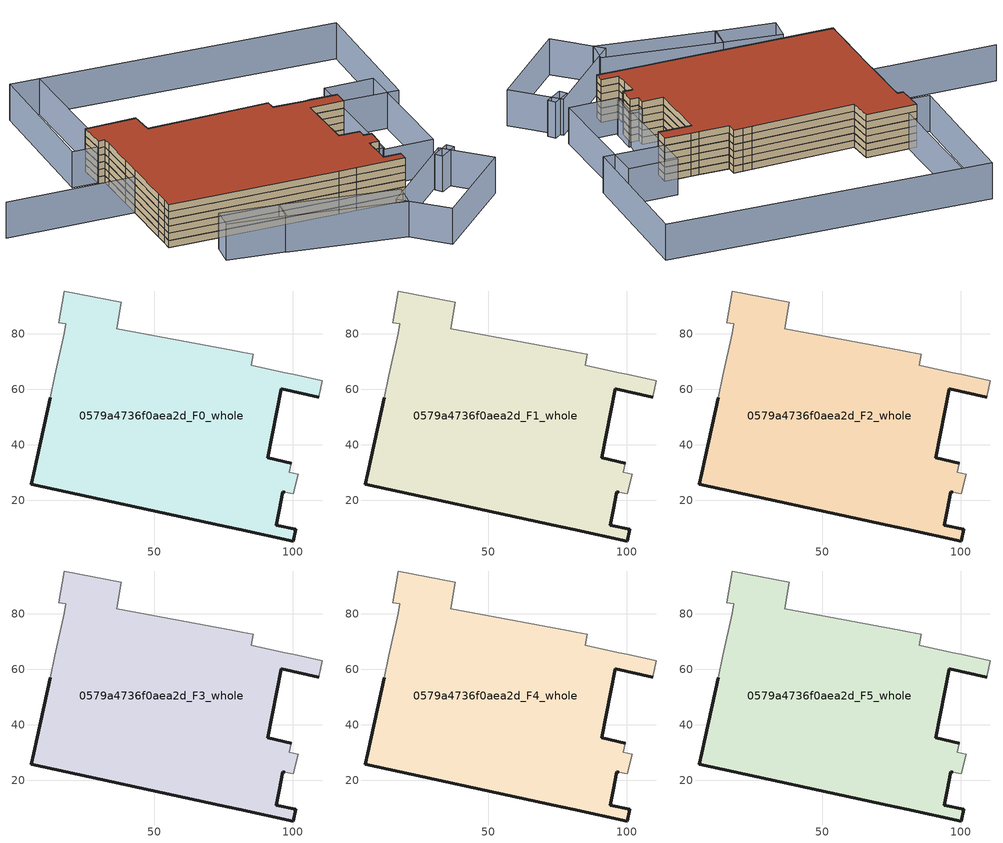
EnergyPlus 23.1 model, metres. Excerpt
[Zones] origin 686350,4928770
0579a4736f0aea2d_F0_whole
 floor ground (EU_floor_Construction): 100.94,9.55 93.94,11.07 95.07,16.3 96.32,23.09 97.01,22.95 100.17,22.26 101.87,29.29 98.62,30.05 99.36,33.33 90.97,35.24 95.83,60.06 109.3,57.15 110.51,63 100.09,65.35 96.97,65.89 84.92,68.65 85.65,72.62 81.82,73.34 78.08,74.04 36.61,81.7 38.16,91.34 17.68,95.34 15.69,83.92 18.16,83.49 17.56,80.11 14.23,64.78 12.6,56.82 7.92,35.5 6.64,29.68 5.8,25.84 73.61,11.05 80.53,9.6 100.04,5.32 z0
 wall outside (EU_wall_Construction): 109.3,57.15 95.83,60.06 90.97,35.24 99.36,33.33 / 97.01,22.95 96.32,23.09 95.07,16.3 93.94,11.07 100.94,9.55 100.04,5.32 80.53,9.6 73.61,11.05 5.8,25.84 6.64,29.68 7.92,35.5 12.6,56.82 z0:3
 wall adiabatic (EU_wall_Construction): 99.36,33.33 98.62,30.05 101.87,29.29 100.17,22.26 97.01,22.95 / 12.6,56.82 14.23,64.78 17.56,80.11 18.16,83.49 15.69,83.92 17.68,95.34 38.16,91.34 36.61,81.7 78.08,74.04 81.82,73.34 85.65,72.62 84.92,68.65 96.97,65.89 100.09,65.35 110.51,63 109.3,57.15 z0:3
0579a4736f0aea2d_F1_whole
 floor to 0579a4736f0aea2d_F0_whole (EU_floor_Construction): 100.94,9.55 93.94,11.07 95.07,16.3 96.32,23.09 97.01,22.95 100.17,22.26 101.87,29.29 98.62,30.05 99.36,33.33 90.97,35.24 95.83,60.06 109.3,57.15 110.51,63 100.09,65.35 96.97,65.89 84.92,68.65 85.65,72.62 81.82,73.34 78.08,74.04 36.61,81.7 38.16,91.34 17.68,95.34 15.69,83.92 18.16,83.49 17.56,80.11 14.23,64.78 12.6,56.82 7.92,35.5 6.64,29.68 5.8,25.84 73.61,11.05 80.53,9.6 100.03,5.32 z3
 wall outside (EU_wall_Construction): 109.3,57.15 95.83,60.06 90.97,35.24 99.36,33.33 / 97.01,22.95 96.32,23.09 95.07,16.3 93.94,11.07 100.94,9.55 100.04,5.32 80.53,9.6 73.61,11.05 5.8,25.84 6.64,29.68 7.92,35.5 12.6,56.82 z3:6
 wall adiabatic (EU_wall_Construction): 99.36,33.33 98.62,30.05 101.87,29.29 100.17,22.26 97.01,22.95 / 12.6,56.82 14.23,64.78 17.56,80.11 18.16,83.49 15.69,83.92 17.68,95.34 38.16,91.34 36.61,81.7 78.08,74.04 81.82,73.34 85.65,72.62 84.92,68.65 96.97,65.89 100.09,65.35 110.51,63 109.3,57.15 z3:6
0579a4736f0aea2d_F2_whole
 floor to 0579a4736f0aea2d_F1_whole (EU_floor_Construction): 100.94,9.55 93.94,11.07 95.07,16.3 96.32,23.09 97.01,22.95 100.17,22.26 101.87,29.29 98.62,30.05 99.36,33.33 90.97,35.24 95.83,60.06 109.3,57.15 110.51,63 100.09,65.35 96.97,65.89 84.92,68.65 85.65,72.62 81.82,73.34 78.08,74.04 36.61,81.7 38.16,91.34 17.68,95.34 15.69,83.92 18.16,83.49 17.56,80.11 14.23,64.78 12.6,56.82 7.92,35.5 6.64,29.68 5.8,25.84 73.61,11.05 80.53,9.6 100.03,5.32 z6
 wall outside (EU_wall_Construction): 109.3,57.15 95.83,60.06 90.97,35.24 99.36,33.33 / 97.01,22.95 96.32,23.09 95.07,16.3 93.94,11.07 100.94,9.55 100.04,5.32 80.53,9.6 73.61,11.05 5.8,25.84 6.64,29.68 7.92,35.5 12.6,56.82 z6:9
 wall adiabatic (EU_wall_Construction): 99.36,33.33 98.62,30.05 101.87,29.29 100.17,22.26 97.01,22.95 / 12.6,56.82 14.23,64.78 17.56,80.11 18.16,83.49 15.69,83.92 17.68,95.34 38.16,91.34 36.61,81.7 78.08,74.04 81.82,73.34 85.65,72.62 84.92,68.65 96.97,65.89 100.09,65.35 110.51,63 109.3,57.15 z6:9
0579a4736f0aea2d_F3_whole
 floor to 0579a4736f0aea2d_F2_whole (EU_floor_Construction): 100.94,9.55 93.94,11.07 95.07,16.3 96.32,23.09 97.01,22.95 100.17,22.26 101.87,29.29 98.62,30.05 99.36,33.33 90.97,35.24 95.83,60.06 109.3,57.15 110.51,63 100.09,65.35 96.97,65.89 84.92,68.65 85.65,72.62 81.82,73.34 78.08,74.04 36.61,81.7 38.16,91.34 17.68,95.34 15.69,83.92 18.16,83.49 17.56,80.11 14.23,64.78 12.6,56.82 7.92,35.5 6.64,29.68 5.8,25.84 73.61,11.05 80.53,9.6 100.03,5.32 z9
 wall outside (EU_wall_Construction): 109.3,57.15 95.83,60.06 90.97,35.24 99.36,33.33 / 97.01,22.95 96.32,23.09 95.07,16.3 93.94,11.07 100.94,9.55 100.04,5.32 80.53,9.6 73.61,11.05 5.8,25.84 6.64,29.68 7.92,35.5 12.6,56.82 z9:12
 wall adiabatic (EU_wall_Construction): 99.36,33.33 98.62,30.05 101.87,29.29 100.17,22.26 97.01,22.95 / 12.6,56.82 14.23,64.78 17.56,80.11 18.16,83.49 15.69,83.92 17.68,95.34 38.16,91.34 36.61,81.7 78.08,74.04 81.82,73.34 85.65,72.62 84.92,68.65 96.97,65.89 100.09,65.35 110.51,63 109.3,57.15 z9:12
0579a4736f0aea2d_F4_whole
 floor to 0579a4736f0aea2d_F3_whole (EU_floor_Construction): 100.94,9.55 93.94,11.07 95.07,16.3 96.32,23.09 97.01,22.95 100.17,22.26 101.87,29.29 98.62,30.05 99.36,33.33 90.97,35.24 95.83,60.06 109.3,57.15 110.51,63 100.09,65.35 96.97,65.89 84.92,68.65 85.65,72.62 81.82,73.34 78.08,74.04 36.61,81.7 38.16,91.34 17.68,95.34 15.69,83.92 18.16,83.49 17.56,80.11 14.23,64.78 12.6,56.82 7.92,35.5 6.64,29.68 5.8,25.84 73.61,11.05 80.53,9.6 100.03,5.32 z12
 wall outside (EU_wall_Construction): 109.3,57.15 95.83,60.06 90.97,35.24 99.36,33.33 / 97.01,22.95 96.32,23.09 95.07,16.3 93.94,11.07 100.94,9.55 100.04,5.32 80.53,9.6 73.61,11.05 5.8,25.84 6.64,29.68 7.92,35.5 12.6,56.82 z12:15
 wall adiabatic (EU_wall_Construction): 99.36,33.33 98.62,30.05 101.87,29.29 100.17,22.26 97.01,22.95 / 12.6,56.82 14.23,64.78 17.56,80.11 18.16,83.49 15.69,83.92 17.68,95.34 38.16,91.34 36.61,81.7 78.08,74.04 81.82,73.34 85.65,72.62 84.92,68.65 96.97,65.89 100.09,65.35 110.51,63 109.3,57.15 z12:15
0579a4736f0aea2d_F5_whole
 floor to 0579a4736f0aea2d_F4_whole (EU_floor_Construction): 100.94,9.55 93.94,11.07 95.07,16.3 96.32,23.09 97.01,22.95 100.17,22.26 101.87,29.29 98.62,30.05 99.36,33.33 90.97,35.24 95.83,60.06 109.3,57.15 110.51,63 100.09,65.35 96.97,65.89 84.92,68.65 85.65,72.62 81.82,73.34 78.08,74.04 36.61,81.7 38.16,91.34 17.68,95.34 15.69,83.92 18.16,83.49 17.56,80.11 14.23,64.78 12.6,56.82 7.92,35.5 6.64,29.68 5.8,25.84 73.61,11.05 80.53,9.6 100.03,5.32 z15
 wall outside (EU_wall_Construction): 109.3,57.15 95.83,60.06 90.97,35.24 99.36,33.33 / 97.01,22.95 96.32,23.09 95.07,16.3 93.94,11.07 100.94,9.55 100.04,5.32 80.53,9.6 73.61,11.05 5.8,25.84 6.64,29.68 7.92,35.5 12.6,56.82 z15:18
 wall adiabatic (EU_wall_Construction): 99.36,33.33 98.62,30.05 101.87,29.29 100.17,22.26 97.01,22.95 / 12.6,56.82 14.23,64.78 17.56,80.11 18.16,83.49 15.69,83.92 17.68,95.34 38.16,91.34 36.61,81.7 78.08,74.04 81.82,73.34 85.65,72.62 84.92,68.65 96.97,65.89 100.09,65.35 110.51,63 109.3,57.15 z15:18
 roof outside (EU_roof_Construction): 100.09,65.35 110.51,63 109.3,57.15 95.83,60.06 90.97,35.24 99.36,33.33 98.62,30.05 101.87,29.29 100.17,22.26 97.01,22.95 96.32,23.09 95.07,16.3 93.94,11.07 100.94,9.55 100.04,5.32 80.53,9.6 73.61,11.05 5.8,25.84 6.64,29.68 7.92,35.5 12.6,56.82 14.23,64.78 17.56,80.11 18.16,83.49 15.69,83.92 17.68,95.34 38.16,91.34 36.61,81.7 78.08,74.04 81.82,73.34 85.65,72.62 84.92,68.65 96.97,65.89 z18
shading: 31.64,143.25 12.6,56.82 / 12.6,56.82 -38.58,68.09 / 80.74,-15.38 118.44,9.82 / 118.44,9.82 130.98,-8.94 / 130.98,-8.94 93.28,-34.14 / 93.28,-34.14 80.74,-15.38 / 42.46,6.62 86.99,-10.01 / 86.99,-10.01 83.46,-19.45 / 83.46,-19.45 38.93,-2.82 / 38.93,-2.82 42.46,6.62 / 20.35,14.12 42.58,6.39 / 42.58,6.39 39.43,-2.67 / 39.43,-2.67 17.2,5.06 / 17.2,5.06 20.35,14.12 / 114.32,6.39 122.16,9.99 / 122.16,9.99 123.6,6.85 / 123.6,6.85 115.76,3.25 / 115.76,3.25 114.32,6.39 / 104.53,32.19 102.23,21.81 / 102.23,21.81 97.05,22.95 / 97.05,22.95 99.35,33.34 / 99.35,33.34 104.53,32.19 / 132.65,70.55 121.02,16.45 / 121.02,16.45 101.41,20.66 / 101.41,20.66 113.04,74.77 / 113.04,74.77 132.65,70.55 / 20.1,146.41 148.53,115.87 / 148.53,115.87 134.5,56.87 / 134.5,56.87 6.07,87.4 / 6.07,87.4 20.1,146.41 z0:15
[Building]
EU S2 Campaign: North Axis=0; Terrain=City; Solar Distribution=FullExterior
[Site:Location]
Bologna: Latitude=44.5; Longitude=11.25; Time Zone=1; Elevation=37
[SizingPeriod:WeatherFileDays]
AnnualSizingPeriod: Begin Month=1; Begin Day of Month=1; End Month=12; End Day of Month=31; Day of Week for Start Day=Monday; Use Weather File Daylight Saving Period=No; Use Weather File Rain and Snow Indicators=No
[MATERIAL]
EU_InternalMass_Material: Roughness=MediumRough; Thickness=0.1; Conductivity=1; Density=1800; Specific Heat=900; Thermal Absorptance=0.9; Solar Absorptance=0.7; Visible Absorptance=0.7
[MATERIAL:NOMASS] Roughness=MediumRough; Thermal Absorptance=0.9; Solar Absorptance=0.7; Visible Absorptance=0.7
Name | Thermal Resistance
EU_wall_NoMass | 0.905828
EU_roof_NoMass | 0.37593
EU_floor_NoMass | 0.67114
[CONSTRUCTION]
EU_wall_Construction: EU_wall_NoMass
EU_roof_Construction: EU_roof_NoMass
EU_floor_Construction: EU_floor_NoMass
EU_InternalMass_Construction: EU_InternalMass_Material
[ZONE] Type=1; Multiplier=1; Ceiling Height=autocalculate; Volume=16591.2; Floor Area=autocalculate; Part of Total Floor Area=Yes
0579a4736f0aea2d_F0_whole; 0579a4736f0aea2d_F1_whole; 0579a4736f0aea2d_F2_whole; 0579a4736f0aea2d_F3_whole; 0579a4736f0aea2d_F4_whole; 0579a4736f0aea2d_F5_whole
[INTERNALMASS] Construction=EU_InternalMass_Construction; Surface Area=3326.03
Name | Zone or ZoneList
0579a4736f0aea2d_F0_whole_EU_InternalMass | 0579a4736f0aea2d_F0_whole
0579a4736f0aea2d_F1_whole_EU_InternalMass | 0579a4736f0aea2d_F1_whole
0579a4736f0aea2d_F2_whole_EU_InternalMass | 0579a4736f0aea2d_F2_whole
0579a4736f0aea2d_F3_whole_EU_InternalMass | 0579a4736f0aea2d_F3_whole
0579a4736f0aea2d_F4_whole_EU_InternalMass | 0579a4736f0aea2d_F4_whole
0579a4736f0aea2d_F5_whole_EU_InternalMass | 0579a4736f0aea2d_F5_whole
[OTHEREQUIPMENT] Fuel Type=Electricity; Design Level Calculation Method=Watts/Area; Power per Zone Floor Area=1; Fraction Latent=0; Fraction Radiant=0; Fraction Lost=0; Carbon Dioxide Generation Rate=0; EndUse Subcategory=EU_Step8_InternalGains
Name | Zone or ZoneList or Space or SpaceList | Schedule
EU_Step8_InternalGain_0579a4736f0aea2d_F0_whole_f000 | 0579a4736f0aea2d_F0_whole | EU_Step8_GainSchedule_0579a4736f0aea2d_F0_whole_f000
EU_Step8_InternalGain_0579a4736f0aea2d_F1_whole_f000 | 0579a4736f0aea2d_F1_whole | EU_Step8_GainSchedule_0579a4736f0aea2d_F1_whole_f000
EU_Step8_InternalGain_0579a4736f0aea2d_F2_whole_f000 | 0579a4736f0aea2d_F2_whole | EU_Step8_GainSchedule_0579a4736f0aea2d_F2_whole_f000
EU_Step8_InternalGain_0579a4736f0aea2d_F3_whole_f000 | 0579a4736f0aea2d_F3_whole | EU_Step8_GainSchedule_0579a4736f0aea2d_F3_whole_f000
EU_Step8_InternalGain_0579a4736f0aea2d_F4_whole_f000 | 0579a4736f0aea2d_F4_whole | EU_Step8_GainSchedule_0579a4736f0aea2d_F4_whole_f000
EU_Step8_InternalGain_0579a4736f0aea2d_F5_whole_f000 | 0579a4736f0aea2d_F5_whole | EU_Step8_GainSchedule_0579a4736f0aea2d_F5_whole_f000
[ZONEVENTILATION:DESIGNFLOWRATE] Schedule=EU_AlwaysOn; Design Flow Rate Calculation Method=AirChanges/Hour; Air Changes per Hour=0.73129; Ventilation Type=Natural; Fan Pressure Rise=0; Fan Total Efficiency=1; Constant Term Coefficient=1; Temperature Term Coefficient=0; Velocity Term Coefficient=0; Velocity Squared Term Coefficient=0; Minimum Indoor Temperature=-100; Maximum Indoor Temperature=100; Delta Temperature=-100; Minimum Outdoor Temperature=-100; Maximum Outdoor Temperature=100; Maximum Wind Speed=40
Name | Zone or ZoneList or Space or SpaceList
EU_ConstantAir_0579a4736f0aea2d_F0_whole | 0579a4736f0aea2d_F0_whole
EU_ConstantAir_0579a4736f0aea2d_F1_whole | 0579a4736f0aea2d_F1_whole
EU_ConstantAir_0579a4736f0aea2d_F2_whole | 0579a4736f0aea2d_F2_whole
EU_ConstantAir_0579a4736f0aea2d_F3_whole | 0579a4736f0aea2d_F3_whole
EU_ConstantAir_0579a4736f0aea2d_F4_whole | 0579a4736f0aea2d_F4_whole
EU_ConstantAir_0579a4736f0aea2d_F5_whole | 0579a4736f0aea2d_F5_whole
[HVACTEMPLATE:THERMOSTAT] Constant Heating Setpoint=20; Constant Cooling Setpoint=50
EU_HeatOnly_0579a4736f0aea2d_F0_whole; EU_HeatOnly_0579a4736f0aea2d_F1_whole; EU_HeatOnly_0579a4736f0aea2d_F2_whole; EU_HeatOnly_0579a4736f0aea2d_F3_whole; EU_HeatOnly_0579a4736f0aea2d_F4_whole; EU_HeatOnly_0579a4736f0aea2d_F5_whole
[HVACTEMPLATE:ZONE:IDEALLOADSAIRSYSTEM] System Availability Schedule=EU_AlwaysOn; Maximum Heating Supply Air Temperature=50; Minimum Cooling Supply Air Temperature=13; Maximum Heating Supply Air Humidity Ratio=0.0156; Minimum Cooling Supply Air Humidity Ratio=0.0077; Heating Limit=NoLimit; Cooling Limit=NoLimit; Heating Availability Schedule=EU_AlwaysOn; Cooling Availability Schedule=EU_CoolingOff; Dehumidification Control Type=ConstantSensibleHeatRatio; Cooling Sensible Heat Ratio=0.7; Dehumidification Setpoint=60; Humidification Control Type=None; Humidification Setpoint=30; Outdoor Air Method=None; Outdoor Air Flow Rate per Person=0.00944; Outdoor Air Flow Rate per Zone Floor Area=0; Outdoor Air Flow Rate per Zone=0; Demand Controlled Ventilation Type=None; Outdoor Air Economizer Type=NoEconomizer; Heat Recovery Type=None; Sensible Heat Recovery Effectiveness=0.7; Latent Heat Recovery Effectiveness=0.65
Name | Template Thermostat
0579a4736f0aea2d_F0_whole | EU_HeatOnly_0579a4736f0aea2d_F0_whole
0579a4736f0aea2d_F1_whole | EU_HeatOnly_0579a4736f0aea2d_F1_whole
0579a4736f0aea2d_F2_whole | EU_HeatOnly_0579a4736f0aea2d_F2_whole
0579a4736f0aea2d_F3_whole | EU_HeatOnly_0579a4736f0aea2d_F3_whole
0579a4736f0aea2d_F4_whole | EU_HeatOnly_0579a4736f0aea2d_F4_whole
0579a4736f0aea2d_F5_whole | EU_HeatOnly_0579a4736f0aea2d_F5_whole
[SIZING:ZONE] Zone Cooling Design Supply Air Temperature Input Method=SupplyAirTemperature; Zone Cooling Design Supply Air Temperature=13; Zone Heating Design Supply Air Temperature Input Method=SupplyAirTemperature; Zone Heating Design Supply Air Temperature=50; Zone Cooling Design Supply Air Humidity Ratio=0.008; Zone Heating Design Supply Air Humidity Ratio=0.008; Cooling Design Air Flow Method=DesignDay; Cooling Design Air Flow Rate=0; Cooling Minimum Air Flow per Zone Floor Area=0.000762; Cooling Minimum Air Flow=0; Cooling Minimum Air Flow Fraction=0.2; Heating Design Air Flow Method=DesignDay; Heating Design Air Flow Rate=0; Heating Maximum Air Flow per Zone Floor Area=0.002032; Heating Maximum Air Flow=0.141576; Heating Maximum Air Flow Fraction=0.3; Account for Dedicated Outdoor Air System=No; Dedicated Outdoor Air System Control Strategy=NeutralSupplyAir; Dedicated Outdoor Air Low Setpoint Temperature for Design=autosize; Dedicated Outdoor Air High Setpoint Temperature for Design=autosize; Zone Load Sizing Method=Sensible Load Only No Latent Load; Zone Latent Cooling Design Supply Air Humidity Ratio Input Method=HumidityRatioDifference; Zone Cooling Design Supply Air Humidity Ratio Difference=0.005; Zone Latent Heating Design Supply Air Humidity Ratio Input Method=HumidityRatioDifference; Zone Humidification Design Supply Air Humidity Ratio Difference=0.005
0579a4736f0aea2d_F0_whole; 0579a4736f0aea2d_F1_whole; 0579a4736f0aea2d_F2_whole; 0579a4736f0aea2d_F3_whole; 0579a4736f0aea2d_F4_whole; 0579a4736f0aea2d_F5_whole
[SCHEDULE:CONSTANT]
Name | Hourly Value
EU_AlwaysOn | 1
EU_CoolingOff | 0
[SCHEDULE:FILE] Column Number=1; Rows to Skip at Top=0; Number of Hours of Data=8760; Column Separator=Comma; Interpolate to Timestep=No; Minutes per Item=60; Adjust Schedule for Daylight Savings=Yes
Name | File
EU_Step8_GainSchedule_0579a4736f0aea2d_F0_whole_f000 | ../../schedules/0579a4736f0aea2d/0579a4736f0aea2d_F0_whole_f000_gain.csv
EU_Step8_GainSchedule_0579a4736f0aea2d_F1_whole_f000 | ../../schedules/0579a4736f0aea2d/0579a4736f0aea2d_F1_whole_f000_gain.csv
EU_Step8_GainSchedule_0579a4736f0aea2d_F2_whole_f000 | ../../schedules/0579a4736f0aea2d/0579a4736f0aea2d_F2_whole_f000_gain.csv
EU_Step8_GainSchedule_0579a4736f0aea2d_F3_whole_f000 | ../../schedules/0579a4736f0aea2d/0579a4736f0aea2d_F3_whole_f000_gain.csv
EU_Step8_GainSchedule_0579a4736f0aea2d_F4_whole_f000 | ../../schedules/0579a4736f0aea2d/0579a4736f0aea2d_F4_whole_f000_gain.csv
EU_Step8_GainSchedule_0579a4736f0aea2d_F5_whole_f000 | ../../schedules/0579a4736f0aea2d/0579a4736f0aea2d_F5_whole_f000_gain.csv
